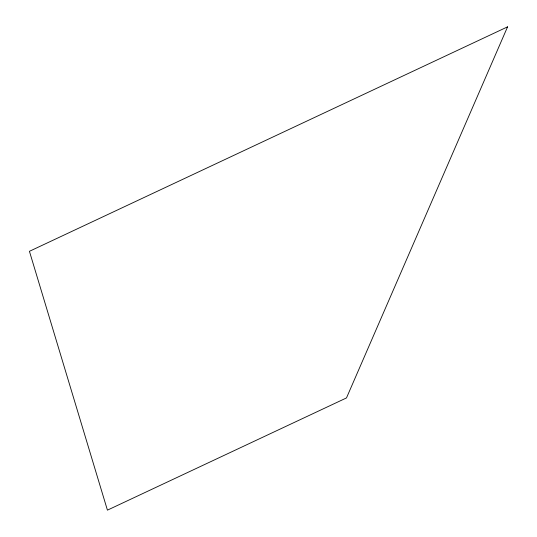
<?xml version="1.0" encoding="UTF-8"?>
<svg xmlns="http://www.w3.org/2000/svg" width="537" height="537" viewBox="0 0 537 537"><rect width="100%" height="100%" fill="white"/><g stroke="black" fill="none" stroke-linecap="round" stroke-linejoin="round"><path stroke-width="0.81" d="M507.566 26.85L346.493 397.924L107.427 510.15L29.434 251.309L507.566 26.85"/></g></svg>
